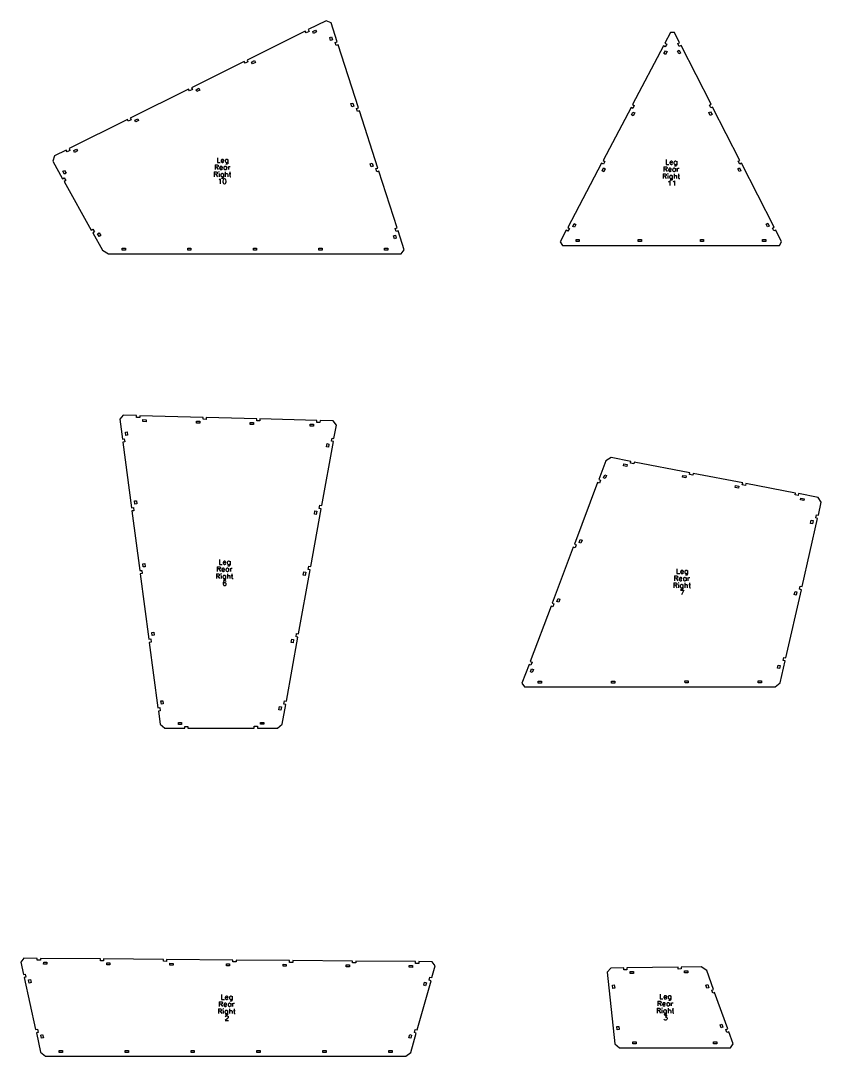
# Model space of a CAD drawing. Header units: metres. Extents: x 97 to 11124, y 152 to 1930.
# Drawn here: x 7248 to 8494, y 263 to 1874 of the extents above; entities that cross this region are included whole.
import ezdxf

# ---------------------------------------------------------------- set-up
doc = ezdxf.new("R2010")
doc.units = ezdxf.units.M
doc.layers.add('leg_rear_right_cuts', color=1, linetype='Continuous')
doc.layers.add('leg_rear_right_marks', color=2, linetype='Continuous')

msp = doc.modelspace()

# ---------------------------------------------------------------- linework, layer by layer
at = {"layer": 'leg_rear_right_cuts'}
for points in [[(7384.9, 1510.9), (7840.5, 1510.9), (7844.9, 1517), (7835.4, 1546.6), (7832.5, 1545.7), (7831, 1550.4), (7833.8, 1551.4), (7805.4, 1639.7), (7802.5, 1638.8), (7801, 1643.6), (7803.8, 1644.5), (7775.3, 1733.3), (7772.4, 1732.3), (7770.9, 1737.1), (7773.7, 1738), (7742.1, 1836.1), (7739.3, 1835.2), (7737.8, 1839.9), (7740.6, 1840.9), (7731.1, 1870.5), (7723.4, 1873.7), (7695.5, 1859.9), (7696.9, 1857.2), (7692.4, 1854.9), (7691.1, 1857.6), (7600.4, 1812.5), (7601.8, 1809.8), (7597.3, 1807.6), (7596, 1810.3), (7514, 1769.5), (7515.3, 1766.8), (7510.8, 1764.6), (7509.5, 1767.3), (7418.7, 1722.1), (7420.1, 1719.4), (7415.6, 1717.2), (7414.2, 1719.9), (7323.5, 1674.7), (7324.8, 1672), (7320.3, 1669.8), (7319, 1672.5), (7300.7, 1663.4), (7298.1, 1655), (7313.3, 1627.8), (7315.9, 1629.2), (7318.3, 1624.9), (7315.7, 1623.4), (7357.8, 1548), (7360.4, 1549.5), (7362.9, 1545.1), (7360.2, 1543.6), (7375.4, 1516.5)], [(7707.2, 1858.9), (7708.5, 1856.3), (7704, 1854), (7702.7, 1856.7)], [(8091.2, 1524.1), (8429, 1524.1), (8432.4, 1529.8), (8423.1, 1548), (8420.4, 1546.7), (8418.1, 1551.1), (8420.8, 1552.5), (8369.7, 1652), (8367.1, 1650.6), (8364.8, 1655.1), (8367.5, 1656.4), (8324.9, 1739.4), (8322.2, 1738), (8319.9, 1742.5), (8322.6, 1743.9), (8275.8, 1835.1), (8273.1, 1833.7), (8270.8, 1838.2), (8273.5, 1839.5), (8265.4, 1855.3), (8259.5, 1855.4), (8250.8, 1838.8), (8253.5, 1837.4), (8251.1, 1833), (8248.5, 1834.4), (8200.4, 1743.2), (8203.1, 1741.8), (8200.7, 1737.4), (8198.1, 1738.8), (8154.6, 1656.3), (8157.2, 1654.9), (8154.9, 1650.5), (8152.2, 1651.9), (8099.6, 1552.1), (8102.3, 1550.7), (8099.9, 1546.2), (8097.3, 1547.6), (8087.8, 1529.7)], [(7733.4, 1843.8), (7730.5, 1842.9), (7729, 1847.6), (7731.8, 1848.5)], [(8251.4, 1827.1), (8254.1, 1825.7), (8251.8, 1821.3), (8249.1, 1822.7)], [(8275, 1823.4), (8272.4, 1822.1), (8270.1, 1826.5), (8272.7, 1827.9)], [(7612.1, 1811.6), (7613.4, 1808.9), (7608.9, 1806.7), (7607.6, 1809.4)], [(7525.6, 1768.6), (7526.9, 1765.9), (7522.5, 1763.7), (7521.1, 1766.4)], [(7766.5, 1740.9), (7763.6, 1740), (7762.1, 1744.8), (7765, 1745.7)], [(8201, 1731.6), (8203.7, 1730.2), (8201.4, 1725.7), (8198.7, 1727.1)], [(8324.1, 1727.8), (8321.4, 1726.4), (8319.2, 1730.8), (8321.8, 1732.2)], [(7430.4, 1721.2), (7431.7, 1718.5), (7427.2, 1716.3), (7425.9, 1719)], [(7335.1, 1673.8), (7336.4, 1671.1), (7332, 1668.9), (7330.6, 1671.6)], [(7796.6, 1647.4), (7793.7, 1646.5), (7792.2, 1651.3), (7795.1, 1652.2)], [(8155.2, 1644.7), (8157.9, 1643.3), (8155.5, 1638.8), (8152.9, 1640.2)], [(8369, 1640.3), (8366.3, 1639), (8364, 1643.4), (8366.7, 1644.8)], [(7313.6, 1639.4), (7316.2, 1640.9), (7318.7, 1636.5), (7316.1, 1635.1)], [(8109.6, 1558.1), (8112.2, 1556.7), (8109.9, 1552.3), (8107.2, 1553.7)], [(8413.1, 1554.2), (8410.5, 1552.8), (8408.2, 1557.3), (8410.9, 1558.7)], [(7367.9, 1542.2), (7370.5, 1543.7), (7373, 1539.3), (7370.4, 1537.8)], [(7832.7, 1535.2), (7829.9, 1534.3), (7828.3, 1539.1), (7831.2, 1540)], [(8112.4, 1530.1), (8112.4, 1533.1), (8117.4, 1533.1), (8117.4, 1530.1)], [(8209.2, 1530.1), (8209.2, 1533.1), (8214.2, 1533.1), (8214.2, 1530.1)], [(8306, 1530.1), (8306, 1533.1), (8311, 1533.1), (8311, 1530.1)], [(8402.8, 1530.1), (8402.8, 1533.1), (8407.8, 1533.1), (8407.8, 1530.1)], [(7406, 1516.9), (7406, 1519.9), (7411, 1519.9), (7411, 1516.9)], [(7508.1, 1516.9), (7508.1, 1519.9), (7513.1, 1519.9), (7513.1, 1516.9)], [(7610.2, 1516.9), (7610.2, 1519.9), (7615.2, 1519.9), (7615.2, 1516.9)], [(7712.3, 1516.9), (7712.3, 1519.9), (7717.3, 1519.9), (7717.3, 1516.9)], [(7814.4, 1516.9), (7814.4, 1519.9), (7819.4, 1519.9), (7819.4, 1516.9)], [(7472.3, 772.8), (7503.5, 772.9), (7503.5, 775.9), (7508.5, 775.9), (7508.5, 772.9), (7611.6, 773.1), (7611.6, 776.1), (7616.6, 776.1), (7616.6, 773.1), (7647.7, 773.1), (7655.2, 779.4), (7660.8, 810), (7657.8, 810.6), (7658.7, 815.5), (7661.7, 815), (7679.7, 914.7), (7676.8, 915.3), (7677.6, 920.2), (7680.6, 919.7), (7698.6, 1019.4), (7695.7, 1020), (7696.6, 1024.9), (7699.5, 1024.4), (7715.8, 1114.5), (7712.9, 1115), (7713.8, 1119.9), (7716.7, 1119.4), (7734.7, 1219), (7731.8, 1219.5), (7732.7, 1224.4), (7735.6, 1223.9), (7739.4, 1244.7), (7734.2, 1251.1), (7714, 1251.7), (7713.9, 1248.7), (7708.9, 1248.8), (7709, 1251.8), (7620.5, 1254.2), (7620.4, 1251.2), (7615.4, 1251.3), (7615.5, 1254.3), (7537, 1256.4), (7536.9, 1253.4), (7531.9, 1253.6), (7532, 1256.6), (7433.5, 1259.2), (7433.4, 1256.2), (7428.4, 1256.3), (7428.5, 1259.3), (7407.8, 1259.9), (7402.3, 1253.7), (7406.4, 1222.9), (7409.4, 1223.3), (7410, 1218.3), (7407, 1217.9), (7420.5, 1115.9), (7423.5, 1116.3), (7424.2, 1111.4), (7421.2, 1111), (7433.5, 1018.1), (7436.5, 1018.5), (7437.1, 1013.6), (7434.2, 1013.2), (7447.6, 911.4), (7450.6, 911.8), (7451.3, 906.8), (7448.3, 906.4), (7461.8, 804.7), (7464.7, 805.1), (7465.4, 800.1), (7462.4, 799.7), (7465.2, 779.1)], [(7443.3, 1252.9), (7443.3, 1249.9), (7438.3, 1250.1), (7438.3, 1253.1)], [(7526.8, 1250.7), (7526.7, 1247.7), (7521.7, 1247.8), (7521.8, 1250.8)], [(7610.3, 1248.5), (7610.3, 1245.5), (7605.3, 1245.6), (7605.3, 1248.6)], [(7703.8, 1246), (7703.8, 1243), (7698.8, 1243.1), (7698.9, 1246.1)], [(7411, 1233.6), (7414, 1234), (7414.6, 1229), (7411.7, 1228.6)], [(7727, 1210.2), (7724.1, 1210.8), (7725, 1215.7), (7727.9, 1215.1)], [(8032.4, 837.2), (8422.3, 837.6), (8430.1, 843.8), (8437.8, 877.6), (8434.8, 878.3), (8435.9, 883.1), (8438.9, 882.5), (8463.1, 988.5), (8460.1, 989.2), (8461.2, 994.1), (8464.2, 993.4), (8488.4, 1099.5), (8485.4, 1100.1), (8486.6, 1105), (8489.5, 1104.3), (8494.1, 1124.6), (8489.3, 1132), (8458.7, 1137.9), (8458.1, 1134.9), (8453.2, 1135.9), (8453.8, 1138.8), (8376.7, 1153.7), (8376.1, 1150.7), (8371.2, 1151.7), (8371.8, 1154.6), (8294.6, 1169.5), (8294.1, 1166.5), (8289.1, 1167.5), (8289.7, 1170.4), (8202.8, 1187.1), (8202.2, 1184.2), (8197.3, 1185.1), (8197.9, 1188.1), (8167.3, 1194), (8158.8, 1189.2), (8147.8, 1160.1), (8150.6, 1159), (8148.9, 1154.3), (8146, 1155.4), (8109.9, 1059.4), (8112.7, 1058.4), (8110.9, 1053.7), (8108.1, 1054.8), (8075.2, 967.5), (8078, 966.4), (8076.3, 961.8), (8073.5, 962.8), (8041.1, 876.9), (8043.9, 875.9), (8042.1, 871.2), (8039.3, 872.2), (8028.3, 843.1)], [(8191.8, 1183.1), (8191.3, 1180.2), (8186.3, 1181.1), (8186.9, 1184.1)], [(8157, 1167.3), (8159.8, 1166.3), (8158, 1161.6), (8155.2, 1162.6)], [(8283.7, 1165.5), (8283.1, 1162.5), (8278.2, 1163.5), (8278.8, 1166.4)], [(8365.7, 1149.7), (8365.2, 1146.7), (8360.3, 1147.7), (8360.8, 1150.6)], [(8467.4, 1130.1), (8466.8, 1127.2), (8461.9, 1128.1), (8462.5, 1131.1)], [(7425.2, 1126.6), (7428.2, 1127), (7428.8, 1122.1), (7425.8, 1121.7)], [(7708.1, 1105.7), (7705.2, 1106.2), (7706.1, 1111.1), (7709, 1110.6)], [(8480.3, 1091.1), (8477.4, 1091.7), (8478.5, 1096.6), (8481.4, 1095.9)], [(8119, 1066.7), (8121.8, 1065.6), (8120.1, 1061), (8117.3, 1062)], [(7438.1, 1028.8), (7441.1, 1029.2), (7441.8, 1024.3), (7438.8, 1023.9)], [(7691, 1010.7), (7688, 1011.2), (7688.9, 1016.1), (7691.8, 1015.6)], [(8455, 980.1), (8452.1, 980.8), (8453.2, 985.7), (8456.1, 985)], [(8084.4, 974.7), (8087.2, 973.7), (8085.4, 969), (8082.6, 970.1)], [(7452.3, 922.1), (7455.2, 922.5), (7455.9, 917.5), (7452.9, 917.1)], [(7672, 906), (7669.1, 906.5), (7670, 911.4), (7672.9, 910.9)], [(8428.9, 865.8), (8426, 866.5), (8427.1, 871.3), (8430, 870.7)], [(8043.2, 865.4), (8046, 864.4), (8044.2, 859.7), (8041.4, 860.8)], [(8053.6, 843.2), (8053.6, 846.2), (8058.6, 846.2), (8058.6, 843.2)], [(8167.8, 843.3), (8167.8, 846.3), (8172.8, 846.3), (8172.8, 843.3)], [(8282, 843.5), (8281.9, 846.5), (8286.9, 846.5), (8287, 843.5)], [(8396.1, 843.6), (8396.1, 846.6), (8401.1, 846.6), (8401.1, 843.6)], [(7466.4, 815.4), (7469.4, 815.8), (7470, 810.8), (7467.1, 810.4)], [(7653.1, 801.3), (7650.1, 801.8), (7651, 806.7), (7654, 806.2)], [(7493.5, 778.9), (7493.5, 781.9), (7498.5, 781.9), (7498.5, 778.9)], [(7621.6, 779.1), (7621.6, 782.1), (7626.6, 782.1), (7626.6, 779.1)], [(7286.9, 262.6), (7847.3, 262.6), (7855.3, 268.7), (7863.8, 298.7), (7860.9, 299.5), (7862.2, 304.3), (7865.1, 303.5), (7886.7, 380.2), (7883.8, 381), (7885.1, 385.8), (7888, 385), (7893.2, 403.5), (7888.6, 409.7), (7867.8, 409.9), (7867.7, 406.9), (7862.7, 406.9), (7862.8, 409.9), (7769.6, 410.7), (7769.6, 407.7), (7764.6, 407.7), (7764.6, 410.7), (7671.5, 411.5), (7671.5, 408.5), (7666.5, 408.6), (7666.5, 411.6), (7583.4, 412.3), (7583.3, 409.3), (7578.3, 409.3), (7578.4, 412.3), (7475.3, 413.2), (7475.2, 410.2), (7470.2, 410.3), (7470.3, 413.3), (7377.1, 414.1), (7377.1, 411.1), (7372.1, 411.1), (7372.1, 414.1), (7279, 414.9), (7279, 411.9), (7274, 411.9), (7274, 414.9), (7253.1, 415.1), (7248.2, 409), (7252.4, 389.9), (7255.3, 390.5), (7256.4, 385.6), (7253.5, 385), (7271.4, 304.1), (7274.3, 304.7), (7275.4, 299.8), (7272.5, 299.2), (7279.2, 268.8)], [(7289, 408.8), (7288.9, 405.8), (7283.9, 405.9), (7284, 408.9)], [(7387.1, 408), (7387.1, 405), (7382.1, 405), (7382.1, 408)], [(7485.2, 407.1), (7485.2, 404.1), (7480.2, 404.2), (7480.2, 407.2)], [(7573.3, 406.4), (7573.3, 403.4), (7568.3, 403.4), (7568.3, 406.4)], [(7661.5, 405.6), (7661.4, 402.6), (7656.4, 402.7), (7656.5, 405.7)], [(7759.6, 404.8), (7759.6, 401.8), (7754.6, 401.8), (7754.6, 404.8)], [(7857.7, 403.9), (7857.7, 400.9), (7852.7, 401), (7852.7, 404)], [(8179.8, 275.8), (8352.6, 275.8), (8356.9, 281.8), (8350.1, 300.7), (8347.3, 299.6), (8345.6, 304.3), (8348.4, 305.4), (8328.1, 361.9), (8325.2, 360.9), (8323.6, 365.6), (8326.4, 366.6), (8315.8, 395.9), (8307.4, 401.8), (8276.2, 401.4), (8276.2, 398.4), (8271.2, 398.3), (8271.2, 401.3), (8191.6, 400.3), (8191.6, 397.3), (8186.6, 397.2), (8186.6, 400.2), (8166.5, 399.9), (8160.8, 393.5), (8172.8, 282.1)], [(8201.6, 394.4), (8201.7, 391.4), (8196.7, 391.3), (8196.6, 394.3)], [(8286.3, 395.5), (8286.3, 392.5), (8281.3, 392.5), (8281.3, 395.5)], [(7260.4, 381.4), (7263.3, 382), (7264.4, 377.2), (7261.5, 376.5)], [(7878.2, 372.1), (7875.3, 373), (7876.6, 377.8), (7879.5, 377)], [(8169.1, 373.1), (8172, 373.5), (8172.6, 368.5), (8169.6, 368.2)], [(8319, 369.3), (8316.2, 368.3), (8314.5, 373), (8317.4, 374)], [(8176, 308.8), (8179, 309.1), (8179.5, 304.1), (8176.5, 303.8)], [(8341, 308), (8338.2, 307), (8336.5, 311.7), (8339.4, 312.7)], [(7279.4, 295.6), (7282.3, 296.2), (7283.4, 291.3), (7280.5, 290.7)], [(7855.3, 290.7), (7852.4, 291.5), (7853.7, 296.3), (7856.6, 295.5)], [(8201, 281.8), (8201, 284.8), (8206, 284.8), (8206, 281.8)], [(8326.5, 281.8), (8326.5, 284.8), (8331.5, 284.8), (8331.5, 281.8)], [(7308.1, 268.6), (7308.1, 271.6), (7313.1, 271.6), (7313.1, 268.6)], [(7410.7, 268.6), (7410.7, 271.6), (7415.7, 271.6), (7415.7, 268.6)], [(7513.3, 268.6), (7513.3, 271.6), (7518.3, 271.6), (7518.3, 268.6)], [(7615.9, 268.6), (7615.9, 271.6), (7620.9, 271.6), (7620.9, 268.6)], [(7718.5, 268.6), (7718.5, 271.6), (7723.5, 271.6), (7723.5, 268.6)], [(7821.1, 268.6), (7821.1, 271.6), (7826.1, 271.6), (7826.1, 268.6)]]:
    msp.add_lwpolyline(points, close=True, dxfattribs=at)
at = {"layer": 'leg_rear_right_marks'}
for p, q in [((7554.2, 1660.5), (7554.2, 1653)), ((7550.6, 1649.5), (7550.6, 1642)), ((7550.6, 1649.5), (7553.8, 1649.5)), ((7553.8, 1646), (7550.6, 1646)), ((7553.1, 1646), (7555.6, 1642)), ((7553.8, 1649.5), (7554.9, 1649.2)), ((7554.9, 1646.3), (7553.8, 1646)), ((7554.2, 1653), (7558.5, 1653)), ((7554.9, 1649.2), (7555.3, 1648.8)), ((7555.3, 1646.7), (7554.9, 1646.3)), ((7555.3, 1648.8), (7555.6, 1648.1)), ((7555.6, 1647.4), (7555.3, 1646.7)), ((7555.6, 1648.1), (7555.6, 1647.4)), ((7558.1, 1646), (7557.8, 1644.9)), ((7557.8, 1644.9), (7562, 1644.9)), ((7557.8, 1644.9), (7557.8, 1644.2)), ((7557.8, 1644.2), (7558.1, 1643.1)), ((7558.8, 1646.7), (7558.1, 1646)), ((7559.5, 1647), (7558.8, 1646.7)), ((7560.6, 1647), (7559.5, 1647)), ((7560.3, 1657), (7559.9, 1655.9)), ((7559.9, 1655.9), (7564.2, 1655.9)), ((7559.9, 1655.9), (7559.9, 1655.2)), ((7559.9, 1655.2), (7560.3, 1654.1)), ((7561, 1657.7), (7560.3, 1657)), ((7560.3, 1654.1), (7561, 1653.4)), ((7561.3, 1646.7), (7560.6, 1647)), ((7561.7, 1658), (7561, 1657.7)), ((7561, 1653.4), (7561.7, 1653)), ((7561.7, 1646.3), (7561.3, 1646.7)), ((7562.8, 1658), (7561.7, 1658)), ((7561.7, 1653), (7562.8, 1653)), ((7562, 1645.6), (7561.7, 1646.3)), ((7562, 1644.9), (7562, 1645.6)), ((7563.5, 1657.7), (7562.8, 1658)), ((7562.8, 1653), (7563.5, 1653.4)), ((7563.8, 1657.3), (7563.5, 1657.7)), ((7563.5, 1653.4), (7564.2, 1654.1)), ((7564.2, 1656.6), (7563.8, 1657.3)), ((7564.2, 1655.9), (7564.2, 1656.6)), ((7564.5, 1646), (7564.2, 1644.9)), ((7564.2, 1644.9), (7564.2, 1644.2)), ((7564.2, 1644.2), (7564.5, 1643.1)), ((7565.3, 1646.7), (7564.5, 1646)), ((7566, 1647), (7565.3, 1646.7)), ((7567, 1647), (7566, 1647)), ((7566.7, 1657), (7566.3, 1655.9)), ((7566.3, 1655.9), (7566.3, 1655.2)), ((7566.3, 1655.2), (7566.7, 1654.1)), ((7567.4, 1657.7), (7566.7, 1657)), ((7566.7, 1654.1), (7567.4, 1653.4)), ((7567.8, 1646.7), (7567, 1647)), ((7568.1, 1658), (7567.4, 1657.7)), ((7567.4, 1653.4), (7568.1, 1653)), ((7568.1, 1650.5), (7567.4, 1650.9)), ((7568.5, 1646), (7567.8, 1646.7)), ((7569.2, 1658), (7568.1, 1658)), ((7568.1, 1653), (7569.2, 1653)), ((7569.2, 1650.5), (7568.1, 1650.5)), ((7568.5, 1647), (7568.5, 1642)), ((7569.9, 1657.7), (7569.2, 1658)), ((7569.2, 1653), (7569.9, 1653.4)), ((7569.9, 1650.9), (7569.2, 1650.5)), ((7570.6, 1657), (7569.9, 1657.7)), ((7569.9, 1653.4), (7570.6, 1654.1)), ((7570.3, 1651.2), (7569.9, 1650.9)), ((7570.6, 1652.3), (7570.3, 1651.2)), ((7570.6, 1658), (7570.6, 1652.3)), ((7571.3, 1647), (7571.3, 1642)), ((7571.3, 1644.9), (7571.7, 1646)), ((7571.7, 1646), (7572.4, 1646.7)), ((7572.4, 1646.7), (7573.1, 1647)), ((7573.1, 1647), (7574.2, 1647)), ((8249.1, 1646.6), (8249.1, 1639.1)), ((8249.1, 1646.6), (8252.3, 1646.6)), ((8252.3, 1646.6), (8253.4, 1646.2)), ((8252.7, 1657.6), (8252.7, 1650.1)), ((8252.7, 1650.1), (8257, 1650.1)), ((8253.4, 1646.2), (8253.8, 1645.9)), ((8253.8, 1643.7), (8253.4, 1643.4)), ((8253.8, 1645.9), (8254.1, 1645.2)), ((8254.1, 1644.4), (8253.8, 1643.7)), ((8254.1, 1645.2), (8254.1, 1644.4)), ((8257.3, 1643.7), (8256.6, 1643)), ((8258, 1644.1), (8257.3, 1643.7)), ((8259.1, 1644.1), (8258, 1644.1)), ((8258.8, 1654), (8258.4, 1652.9)), ((8258.4, 1652.9), (8262.7, 1652.9)), ((8258.4, 1652.9), (8258.4, 1652.2)), ((8258.4, 1652.2), (8258.8, 1651.2)), ((8259.5, 1654.7), (8258.8, 1654)), ((8258.8, 1651.2), (8259.5, 1650.4)), ((8259.8, 1643.7), (8259.1, 1644.1)), ((8260.2, 1655.1), (8259.5, 1654.7)), ((8259.5, 1650.4), (8260.2, 1650.1)), ((8260.2, 1643.4), (8259.8, 1643.7)), ((8261.3, 1655.1), (8260.2, 1655.1)), ((8260.2, 1650.1), (8261.3, 1650.1)), ((8262, 1654.7), (8261.3, 1655.1)), ((8261.3, 1650.1), (8262, 1650.4)), ((8262.3, 1654.4), (8262, 1654.7)), ((8262, 1650.4), (8262.7, 1651.2)), ((8262.7, 1653.7), (8262.3, 1654.4)), ((8262.7, 1652.9), (8262.7, 1653.7)), ((8263.8, 1643.7), (8263, 1643)), ((8264.5, 1644.1), (8263.8, 1643.7)), ((8265.5, 1644.1), (8264.5, 1644.1)), ((8265.2, 1654), (8264.8, 1652.9)), ((8264.8, 1652.9), (8264.8, 1652.2)), ((8264.8, 1652.2), (8265.2, 1651.2)), ((8265.9, 1654.7), (8265.2, 1654)), ((8265.2, 1651.2), (8265.9, 1650.4)), ((8266.3, 1643.7), (8265.5, 1644.1)), ((8266.6, 1655.1), (8265.9, 1654.7)), ((8265.9, 1650.4), (8266.6, 1650.1)), ((8266.6, 1647.6), (8265.9, 1647.9)), ((8267, 1643), (8266.3, 1643.7)), ((8267.7, 1655.1), (8266.6, 1655.1)), ((8266.6, 1650.1), (8267.7, 1650.1)), ((8267.7, 1647.6), (8266.6, 1647.6)), ((8267, 1644.1), (8267, 1639.1)), ((8268.4, 1654.7), (8267.7, 1655.1)), ((8267.7, 1650.1), (8268.4, 1650.4)), ((8268.4, 1647.9), (8267.7, 1647.6)), ((8269.1, 1654), (8268.4, 1654.7)), ((8268.4, 1650.4), (8269.1, 1651.2)), ((8268.8, 1648.3), (8268.4, 1647.9)), ((8269.1, 1649.4), (8268.8, 1648.3)), ((8269.1, 1655.1), (8269.1, 1649.4)), ((8269.8, 1644.1), (8269.8, 1639.1)), ((8270.2, 1643), (8270.9, 1643.7)), ((8270.9, 1643.7), (8271.6, 1644.1)), ((8271.6, 1644.1), (8272.7, 1644.1)), ((7549.4, 1638.5), (7549.4, 1631)), ((7549.4, 1638.5), (7552.6, 1638.5)), ((7552.6, 1635), (7549.4, 1635)), ((7551.9, 1635), (7554.4, 1631)), ((7552.6, 1638.5), (7553.7, 1638.2)), ((7553.7, 1635.3), (7552.6, 1635)), ((7553.7, 1638.2), (7554, 1637.8)), ((7554, 1635.7), (7553.7, 1635.3)), ((7554, 1637.8), (7554.4, 1637.1)), ((7554.4, 1636.4), (7554, 1635.7)), ((7554.4, 1637.1), (7554.4, 1636.4)), ((7556.9, 1638.9), (7556.5, 1638.5)), ((7556.5, 1638.5), (7556.9, 1638.2)), ((7557.2, 1638.5), (7556.9, 1638.9)), ((7556.9, 1638.2), (7557.2, 1638.5)), ((7556.9, 1636), (7556.9, 1631)), ((7557.6, 1626.5), (7558.7, 1627.5)), ((7558.1, 1643.1), (7558.8, 1642.4)), ((7558.7, 1627.5), (7558.7, 1620)), ((7558.8, 1642.4), (7559.5, 1642)), ((7559.7, 1635), (7559.4, 1633.9)), ((7559.4, 1633.9), (7559.4, 1633.2)), ((7559.4, 1633.2), (7559.7, 1632.1)), ((7559.5, 1642), (7560.6, 1642)), ((7560.4, 1635.7), (7559.7, 1635)), ((7559.7, 1632.1), (7560.4, 1631.4)), ((7561.2, 1636), (7560.4, 1635.7)), ((7560.4, 1631.4), (7561.2, 1631)), ((7561.2, 1628.5), (7560.4, 1628.9)), ((7560.6, 1642), (7561.3, 1642.4)), ((7562.2, 1636), (7561.2, 1636)), ((7561.2, 1631), (7562.2, 1631)), ((7562.2, 1628.5), (7561.2, 1628.5)), ((7561.3, 1642.4), (7562, 1643.1)), ((7562.9, 1635.7), (7562.2, 1636)), ((7562.2, 1631), (7562.9, 1631.4)), ((7562.9, 1628.9), (7562.2, 1628.5)), ((7563.7, 1635), (7562.9, 1635.7)), ((7562.9, 1631.4), (7563.7, 1632.1)), ((7563.3, 1629.2), (7562.9, 1628.9)), ((7563.7, 1630.3), (7563.3, 1629.2)), ((7563.7, 1636), (7563.7, 1630.3)), ((7565.1, 1627.5), (7564, 1627.2)), ((7564.5, 1643.1), (7565.3, 1642.4)), ((7565.8, 1627.5), (7565.1, 1627.5)), ((7565.3, 1642.4), (7566, 1642)), ((7566.9, 1627.2), (7565.8, 1627.5)), ((7566, 1642), (7567, 1642)), ((7566.5, 1638.5), (7566.5, 1631)), ((7566.5, 1634.6), (7567.6, 1635.7)), ((7567, 1642), (7567.8, 1642.4)), ((7567.6, 1635.7), (7568.3, 1636)), ((7567.8, 1642.4), (7568.5, 1643.1)), ((7568.3, 1636), (7569.4, 1636)), ((7569.4, 1636), (7570.1, 1635.7)), ((7570.1, 1635.7), (7570.4, 1634.6)), ((7570.4, 1634.6), (7570.4, 1631)), ((7572.6, 1636), (7575.1, 1636)), ((7573.7, 1638.5), (7573.7, 1632.5)), ((7573.7, 1632.5), (7574, 1631.4)), ((7574, 1631.4), (7574.7, 1631)), ((7574.7, 1631), (7575.4, 1631)), ((8247.9, 1635.6), (8247.9, 1628.1)), ((8247.9, 1635.6), (8251.1, 1635.6)), ((8251.1, 1632), (8247.9, 1632)), ((8252.3, 1643), (8249.1, 1643)), ((8250.4, 1632), (8252.9, 1628.1)), ((8251.1, 1635.6), (8252.1, 1635.2)), ((8252.1, 1632.4), (8251.1, 1632)), ((8251.6, 1643), (8254.1, 1639.1)), ((8252.1, 1635.2), (8252.5, 1634.9)), ((8252.5, 1632.7), (8252.1, 1632.4)), ((8253.4, 1643.4), (8252.3, 1643)), ((8252.5, 1634.9), (8252.9, 1634.2)), ((8252.9, 1633.4), (8252.5, 1632.7)), ((8252.9, 1634.2), (8252.9, 1633.4)), ((8255.4, 1635.9), (8255, 1635.6)), ((8255, 1635.6), (8255.4, 1635.2)), ((8255.7, 1635.6), (8255.4, 1635.9)), ((8255.4, 1635.2), (8255.7, 1635.6)), ((8255.4, 1633.1), (8255.4, 1628.1)), ((8256.6, 1643), (8256.3, 1641.9)), ((8256.3, 1641.9), (8260.5, 1641.9)), ((8256.3, 1641.9), (8256.3, 1641.2)), ((8256.3, 1641.2), (8256.6, 1640.2)), ((8256.6, 1640.2), (8257.3, 1639.4)), ((8257.3, 1639.4), (8258, 1639.1)), ((8258.2, 1632), (8257.9, 1630.9)), ((8257.9, 1630.9), (8257.9, 1630.2)), ((8257.9, 1630.2), (8258.2, 1629.2)), ((8258, 1639.1), (8259.1, 1639.1)), ((8258.9, 1632.7), (8258.2, 1632)), ((8258.2, 1629.2), (8258.9, 1628.4)), ((8259.6, 1633.1), (8258.9, 1632.7)), ((8258.9, 1628.4), (8259.6, 1628.1)), ((8259.1, 1639.1), (8259.8, 1639.4)), ((8260.7, 1633.1), (8259.6, 1633.1)), ((8259.6, 1628.1), (8260.7, 1628.1)), ((8259.8, 1639.4), (8260.5, 1640.2)), ((8260.5, 1642.7), (8260.2, 1643.4)), ((8260.5, 1641.9), (8260.5, 1642.7)), ((8261.4, 1632.7), (8260.7, 1633.1)), ((8260.7, 1628.1), (8261.4, 1628.4)), ((8262.1, 1632), (8261.4, 1632.7)), ((8261.4, 1628.4), (8262.1, 1629.2)), ((8262.1, 1627.4), (8261.8, 1626.3)), ((8262.1, 1633.1), (8262.1, 1627.4)), ((8263, 1643), (8262.7, 1641.9)), ((8262.7, 1641.9), (8262.7, 1641.2)), ((8262.7, 1641.2), (8263, 1640.2)), ((8263, 1640.2), (8263.8, 1639.4)), ((8263.8, 1639.4), (8264.5, 1639.1)), ((8264.5, 1639.1), (8265.5, 1639.1)), ((8265, 1635.6), (8265, 1628.1)), ((8265, 1631.7), (8266.1, 1632.7)), ((8265.5, 1639.1), (8266.3, 1639.4)), ((8266.1, 1632.7), (8266.8, 1633.1)), ((8266.3, 1639.4), (8267, 1640.2)), ((8266.8, 1633.1), (8267.9, 1633.1)), ((8267.9, 1633.1), (8268.6, 1632.7)), ((8268.6, 1632.7), (8268.9, 1631.7)), ((8268.9, 1631.7), (8268.9, 1628.1)), ((8269.8, 1641.9), (8270.2, 1643)), ((8271.1, 1633.1), (8273.6, 1633.1)), ((8272.1, 1635.6), (8272.1, 1629.5)), ((8272.1, 1629.5), (8272.5, 1628.4)), ((8272.5, 1628.4), (8273.2, 1628.1)), ((8273.2, 1628.1), (8273.9, 1628.1)), ((7556.9, 1626.1), (7557.6, 1626.5)), ((7563.3, 1626.1), (7562.9, 1624.3)), ((7562.9, 1624.3), (7562.9, 1623.2)), ((7562.9, 1623.2), (7563.3, 1621.5)), ((7564, 1627.2), (7563.3, 1626.1)), ((7563.3, 1621.5), (7564, 1620.4)), ((7564, 1620.4), (7565.1, 1620)), ((7565.1, 1620), (7565.8, 1620)), ((7565.8, 1620), (7566.9, 1620.4)), ((7567.6, 1626.1), (7566.9, 1627.2)), ((7566.9, 1620.4), (7567.6, 1621.5)), ((7567.9, 1624.3), (7567.6, 1626.1)), ((7567.6, 1621.5), (7567.9, 1623.2)), ((7567.9, 1623.2), (7567.9, 1624.3)), ((8256.4, 1623.2), (8257.1, 1623.5)), ((8257.1, 1623.5), (8258.2, 1624.6)), ((8258.2, 1624.6), (8258.2, 1617.1)), ((8259.6, 1625.6), (8258.9, 1625.9)), ((8260.7, 1625.6), (8259.6, 1625.6)), ((8261.4, 1625.9), (8260.7, 1625.6)), ((8261.8, 1626.3), (8261.4, 1625.9)), ((8263.6, 1623.2), (8264.3, 1623.5)), ((8264.3, 1623.5), (8265.4, 1624.6)), ((8265.4, 1624.6), (8265.4, 1617.1)), ((7557.5, 1035.3), (7557.5, 1027.8)), ((7563.6, 1031.7), (7563.2, 1030.6)), ((7564.3, 1032.4), (7563.6, 1031.7)), ((7565, 1032.8), (7564.3, 1032.4)), ((7566.1, 1032.8), (7565, 1032.8)), ((7566.8, 1032.4), (7566.1, 1032.8)), ((7567.1, 1032.1), (7566.8, 1032.4)), ((7567.5, 1031.3), (7567.1, 1032.1)), ((7567.5, 1030.6), (7567.5, 1031.3)), ((7570, 1031.7), (7569.6, 1030.6)), ((7570.7, 1032.4), (7570, 1031.7)), ((7571.4, 1032.8), (7570.7, 1032.4)), ((7572.5, 1032.8), (7571.4, 1032.8)), ((7573.2, 1032.4), (7572.5, 1032.8)), ((7573.9, 1031.7), (7573.2, 1032.4)), ((7573.9, 1032.8), (7573.9, 1027.1)), ((7553.9, 1024.3), (7553.9, 1016.8)), ((7553.9, 1024.3), (7557.1, 1024.3)), ((7557.1, 1020.7), (7553.9, 1020.7)), ((7556.4, 1020.7), (7558.9, 1016.8)), ((7557.1, 1024.3), (7558.2, 1023.9)), ((7558.2, 1021.1), (7557.1, 1020.7)), ((7557.5, 1027.8), (7561.8, 1027.8)), ((7558.2, 1023.9), (7558.6, 1023.6)), ((7558.6, 1021.4), (7558.2, 1021.1)), ((7558.6, 1023.6), (7558.9, 1022.8)), ((7558.9, 1022.1), (7558.6, 1021.4)), ((7558.9, 1022.8), (7558.9, 1022.1)), ((7561.4, 1020.7), (7561.1, 1019.6)), ((7561.1, 1019.6), (7565.3, 1019.6)), ((7561.1, 1019.6), (7561.1, 1018.9)), ((7561.1, 1018.9), (7561.4, 1017.8)), ((7562.1, 1021.4), (7561.4, 1020.7)), ((7561.4, 1017.8), (7562.1, 1017.1)), ((7562.8, 1021.8), (7562.1, 1021.4)), ((7562.1, 1017.1), (7562.8, 1016.8)), ((7563.9, 1021.8), (7562.8, 1021.8)), ((7562.8, 1016.8), (7563.9, 1016.8)), ((7563.2, 1030.6), (7567.5, 1030.6)), ((7563.2, 1030.6), (7563.2, 1029.9)), ((7563.2, 1029.9), (7563.6, 1028.8)), ((7563.6, 1028.8), (7564.3, 1028.1)), ((7564.6, 1021.4), (7563.9, 1021.8)), ((7563.9, 1016.8), (7564.6, 1017.1)), ((7564.3, 1028.1), (7565, 1027.8)), ((7565, 1021.1), (7564.6, 1021.4)), ((7564.6, 1017.1), (7565.3, 1017.8)), ((7565, 1027.8), (7566.1, 1027.8)), ((7565.3, 1020.3), (7565, 1021.1)), ((7565.3, 1019.6), (7565.3, 1020.3)), ((7566.1, 1027.8), (7566.8, 1028.1)), ((7566.8, 1028.1), (7567.5, 1028.8)), ((7567.8, 1020.7), (7567.5, 1019.6)), ((7567.5, 1019.6), (7567.5, 1018.9)), ((7567.5, 1018.9), (7567.8, 1017.8)), ((7568.6, 1021.4), (7567.8, 1020.7)), ((7567.8, 1017.8), (7568.6, 1017.1)), ((7569.3, 1021.8), (7568.6, 1021.4)), ((7568.6, 1017.1), (7569.3, 1016.8)), ((7570.3, 1021.8), (7569.3, 1021.8)), ((7569.3, 1016.8), (7570.3, 1016.8)), ((7569.6, 1030.6), (7569.6, 1029.9)), ((7569.6, 1029.9), (7570, 1028.8)), ((7570, 1028.8), (7570.7, 1028.1)), ((7571.1, 1021.4), (7570.3, 1021.8)), ((7570.3, 1016.8), (7571.1, 1017.1)), ((7570.7, 1028.1), (7571.4, 1027.8)), ((7571.4, 1025.3), (7570.7, 1025.6)), ((7571.8, 1020.7), (7571.1, 1021.4)), ((7571.1, 1017.1), (7571.8, 1017.8)), ((7571.4, 1027.8), (7572.5, 1027.8)), ((7572.5, 1025.3), (7571.4, 1025.3)), ((7571.8, 1021.8), (7571.8, 1016.8)), ((7572.5, 1027.8), (7573.2, 1028.1)), ((7573.2, 1025.6), (7572.5, 1025.3)), ((7573.2, 1028.1), (7573.9, 1028.8)), ((7573.6, 1026), (7573.2, 1025.6)), ((7573.9, 1027.1), (7573.6, 1026)), ((7574.6, 1021.8), (7574.6, 1016.8)), ((7574.6, 1019.6), (7575, 1020.7)), ((7575, 1020.7), (7575.7, 1021.4)), ((7575.7, 1021.4), (7576.4, 1021.8)), ((7576.4, 1021.8), (7577.5, 1021.8)), ((8269.4, 1021), (8269.4, 1013.5)), ((8275.4, 1017.4), (8275.1, 1016.3)), ((8275.1, 1016.3), (8279.4, 1016.3)), ((8275.1, 1016.3), (8275.1, 1015.6)), ((8275.1, 1015.6), (8275.4, 1014.5)), ((8276.2, 1018.1), (8275.4, 1017.4)), ((8276.9, 1018.5), (8276.2, 1018.1)), ((8277.9, 1018.5), (8276.9, 1018.5)), ((8278.7, 1018.1), (8277.9, 1018.5)), ((8279, 1017.7), (8278.7, 1018.1)), ((8279.4, 1017), (8279, 1017.7)), ((8279.4, 1016.3), (8279.4, 1017)), ((8281.9, 1017.4), (8281.5, 1016.3)), ((8281.5, 1016.3), (8281.5, 1015.6)), ((8281.5, 1015.6), (8281.9, 1014.5)), ((8282.6, 1018.1), (8281.9, 1017.4)), ((8283.3, 1018.5), (8282.6, 1018.1)), ((8284.4, 1018.5), (8283.3, 1018.5)), ((8285.1, 1018.1), (8284.4, 1018.5)), ((8285.8, 1017.4), (8285.1, 1018.1)), ((8285.8, 1018.5), (8285.8, 1012.7)), ((7552.7, 1013.3), (7552.7, 1005.8)), ((7552.7, 1013.3), (7555.9, 1013.3)), ((7555.9, 1009.7), (7552.7, 1009.7)), ((7555.2, 1009.7), (7557.7, 1005.8)), ((7555.9, 1013.3), (7556.9, 1012.9)), ((7556.9, 1010.1), (7555.9, 1009.7)), ((7556.9, 1012.9), (7557.3, 1012.6)), ((7557.3, 1010.4), (7556.9, 1010.1)), ((7557.3, 1012.6), (7557.7, 1011.8)), ((7557.7, 1011.1), (7557.3, 1010.4)), ((7557.7, 1011.8), (7557.7, 1011.1)), ((7560.2, 1013.6), (7559.8, 1013.3)), ((7559.8, 1013.3), (7560.2, 1012.9)), ((7560.5, 1013.3), (7560.2, 1013.6)), ((7560.2, 1012.9), (7560.5, 1013.3)), ((7560.2, 1010.8), (7560.2, 1005.8)), ((7563, 1009.7), (7562.7, 1008.6)), ((7562.7, 1008.6), (7562.7, 1007.9)), ((7562.7, 1007.9), (7563, 1006.8)), ((7563.7, 1010.4), (7563, 1009.7)), ((7563, 1006.8), (7563.7, 1006.1)), ((7563.7, 1000.8), (7563.4, 999.1)), ((7563.4, 999.1), (7563.4, 997.3)), ((7564.4, 1010.8), (7563.7, 1010.4)), ((7563.7, 1006.1), (7564.4, 1005.8)), ((7564.4, 1003.3), (7563.7, 1003.6)), ((7564.4, 1001.9), (7563.7, 1000.8)), ((7564.4, 999.1), (7563.7, 998.3)), ((7565.5, 1010.8), (7564.4, 1010.8)), ((7564.4, 1005.8), (7565.5, 1005.8)), ((7565.5, 1003.3), (7564.4, 1003.3)), ((7565.5, 1002.3), (7564.4, 1001.9)), ((7565.5, 999.4), (7564.4, 999.1)), ((7566.2, 1010.4), (7565.5, 1010.8)), ((7565.5, 1005.8), (7566.2, 1006.1)), ((7566.2, 1003.6), (7565.5, 1003.3)), ((7566.2, 1002.3), (7565.5, 1002.3)), ((7565.9, 999.4), (7565.5, 999.4)), ((7566.9, 999.1), (7565.9, 999.4)), ((7566.9, 1009.7), (7566.2, 1010.4)), ((7566.2, 1006.1), (7566.9, 1006.8)), ((7566.6, 1004), (7566.2, 1003.6)), ((7567.3, 1001.9), (7566.2, 1002.3)), ((7566.9, 1005.1), (7566.6, 1004)), ((7566.9, 1010.8), (7566.9, 1005.1)), ((7567.7, 998.3), (7566.9, 999.1)), ((7567.7, 1001.2), (7567.3, 1001.9)), ((7569.8, 1013.3), (7569.8, 1005.8)), ((7569.8, 1009.3), (7570.9, 1010.4)), ((7570.9, 1010.4), (7571.6, 1010.8)), ((7571.6, 1010.8), (7572.7, 1010.8)), ((7572.7, 1010.8), (7573.4, 1010.4)), ((7573.4, 1010.4), (7573.7, 1009.3)), ((7573.7, 1009.3), (7573.7, 1005.8)), ((7575.9, 1010.8), (7578.4, 1010.8)), ((7576.9, 1013.3), (7576.9, 1007.2)), ((7576.9, 1007.2), (7577.3, 1006.1)), ((7577.3, 1006.1), (7578, 1005.8)), ((7578, 1005.8), (7578.7, 1005.8)), ((8264.5, 999), (8264.5, 991.5)), ((8264.5, 999), (8267.8, 999)), ((8265.8, 1010), (8265.8, 1002.5)), ((8265.8, 1010), (8269, 1010)), ((8269, 1006.4), (8265.8, 1006.4)), ((8267.8, 999), (8268.8, 998.6)), ((8268.3, 1006.4), (8270.8, 1002.5)), ((8269, 1010), (8270.1, 1009.6)), ((8270.1, 1006.7), (8269, 1006.4)), ((8269.4, 1013.5), (8273.7, 1013.5)), ((8270.1, 1009.6), (8270.4, 1009.2)), ((8270.4, 1007.1), (8270.1, 1006.7)), ((8270.4, 1009.2), (8270.8, 1008.5)), ((8270.8, 1007.8), (8270.4, 1007.1)), ((8270.8, 1008.5), (8270.8, 1007.8)), ((8272, 999.3), (8271.7, 999)), ((8271.7, 999), (8272, 998.6)), ((8272.4, 999), (8272, 999.3)), ((8272, 998.6), (8272.4, 999)), ((8273.3, 1006.4), (8272.9, 1005.3)), ((8272.9, 1005.3), (8277.2, 1005.3)), ((8272.9, 1005.3), (8272.9, 1004.6)), ((8272.9, 1004.6), (8273.3, 1003.5)), ((8274, 1007.1), (8273.3, 1006.4)), ((8273.3, 1003.5), (8274, 1002.8)), ((8274.7, 1007.5), (8274, 1007.1)), ((8274, 1002.8), (8274.7, 1002.5)), ((8275.8, 1007.5), (8274.7, 1007.5)), ((8274.7, 1002.5), (8275.8, 1002.5)), ((8275.4, 1014.5), (8276.2, 1013.8)), ((8276.5, 1007.1), (8275.8, 1007.5)), ((8275.8, 1002.5), (8276.5, 1002.8)), ((8276.2, 1013.8), (8276.9, 1013.5)), ((8276.9, 1006.7), (8276.5, 1007.1)), ((8276.5, 1002.8), (8277.2, 1003.5)), ((8276.9, 1013.5), (8277.9, 1013.5)), ((8277.2, 1006), (8276.9, 1006.7)), ((8277.2, 1005.3), (8277.2, 1006)), ((8277.9, 1013.5), (8278.7, 1013.8)), ((8278.7, 1013.8), (8279.4, 1014.5)), ((8279.7, 1006.4), (8279.4, 1005.3)), ((8279.4, 1005.3), (8279.4, 1004.6)), ((8279.4, 1004.6), (8279.7, 1003.5)), ((8280.4, 1007.1), (8279.7, 1006.4)), ((8279.7, 1003.5), (8280.4, 1002.8)), ((8281.2, 1007.5), (8280.4, 1007.1)), ((8280.4, 1002.8), (8281.2, 1002.5)), ((8282.2, 1007.5), (8281.2, 1007.5)), ((8281.2, 1002.5), (8282.2, 1002.5)), ((8281.7, 999), (8281.7, 991.5)), ((8281.9, 1014.5), (8282.6, 1013.8)), ((8282.9, 1007.1), (8282.2, 1007.5)), ((8282.2, 1002.5), (8282.9, 1002.8)), ((8282.6, 1013.8), (8283.3, 1013.5)), ((8283.3, 1011), (8282.6, 1011.3)), ((8283.7, 1006.4), (8282.9, 1007.1)), ((8282.9, 1002.8), (8283.7, 1003.5)), ((8283.3, 1013.5), (8284.4, 1013.5)), ((8284.4, 1011), (8283.3, 1011)), ((8283.7, 1007.5), (8283.7, 1002.5)), ((8284.4, 1013.5), (8285.1, 1013.8)), ((8285.1, 1011.3), (8284.4, 1011)), ((8285.1, 1013.8), (8285.8, 1014.5)), ((8285.4, 1011.7), (8285.1, 1011.3)), ((8285.8, 1012.7), (8285.4, 1011.7)), ((8286.5, 1007.5), (8286.5, 1002.5)), ((8286.5, 1005.3), (8286.9, 1006.4)), ((8286.9, 1006.4), (8287.6, 1007.1)), ((8287.6, 1007.1), (8288.3, 1007.5)), ((8288.3, 1007.5), (8289.4, 1007.5)), ((8288.8, 999), (8288.8, 992.9)), ((7563.7, 998.3), (7563.4, 997.3)), ((7563.4, 997.3), (7563.7, 995.8)), ((7563.7, 995.8), (7564.4, 995.1)), ((7564.4, 995.1), (7565.5, 994.8)), ((7565.5, 994.8), (7565.9, 994.8)), ((7565.9, 994.8), (7566.9, 995.1)), ((7566.9, 995.1), (7567.7, 995.8)), ((7568, 997.3), (7567.7, 998.3)), ((7567.7, 995.8), (7568, 996.9)), ((7568, 996.9), (7568, 997.3)), ((8267.8, 995.4), (8264.5, 995.4)), ((8267, 995.4), (8269.5, 991.5)), ((8268.8, 995.7), (8267.8, 995.4)), ((8268.8, 998.6), (8269.2, 998.2)), ((8269.2, 996.1), (8268.8, 995.7)), ((8269.2, 998.2), (8269.5, 997.5)), ((8269.5, 996.8), (8269.2, 996.1)), ((8269.5, 997.5), (8269.5, 996.8)), ((8272, 996.5), (8272, 991.5)), ((8274.9, 995.4), (8274.5, 994.3)), ((8274.5, 994.3), (8274.5, 993.6)), ((8274.5, 993.6), (8274.9, 992.5)), ((8275.6, 996.1), (8274.9, 995.4)), ((8274.9, 992.5), (8275.6, 991.8)), ((8275.1, 988), (8280.1, 988)), ((8276.3, 996.5), (8275.6, 996.1)), ((8275.6, 991.8), (8276.3, 991.5)), ((8276.3, 989), (8275.6, 989.3)), ((8277.4, 996.5), (8276.3, 996.5)), ((8276.3, 991.5), (8277.4, 991.5)), ((8277.4, 989), (8276.3, 989)), ((8280.1, 988), (8276.5, 980.5)), ((8278.1, 996.1), (8277.4, 996.5)), ((8277.4, 991.5), (8278.1, 991.8)), ((8278.1, 989.3), (8277.4, 989)), ((8278.8, 995.4), (8278.1, 996.1)), ((8278.1, 991.8), (8278.8, 992.5)), ((8278.5, 989.7), (8278.1, 989.3)), ((8278.8, 990.7), (8278.5, 989.7)), ((8278.8, 996.5), (8278.8, 990.7)), ((8281.7, 995), (8282.8, 996.1)), ((8282.8, 996.1), (8283.5, 996.5)), ((8283.5, 996.5), (8284.5, 996.5)), ((8284.5, 996.5), (8285.3, 996.1)), ((8285.3, 996.1), (8285.6, 995)), ((8285.6, 995), (8285.6, 991.5)), ((8287.8, 996.5), (8290.3, 996.5)), ((8288.8, 992.9), (8289.2, 991.8)), ((8289.2, 991.8), (8289.9, 991.5)), ((8289.9, 991.5), (8290.6, 991.5)), ((7560.8, 358.5), (7560.8, 351)), ((7566.9, 354.9), (7566.5, 353.8)), ((7567.6, 355.6), (7566.9, 354.9)), ((7568.3, 356), (7567.6, 355.6)), ((7569.4, 356), (7568.3, 356)), ((7570.1, 355.6), (7569.4, 356)), ((7570.4, 355.3), (7570.1, 355.6)), ((7570.8, 354.5), (7570.4, 355.3)), ((7570.8, 353.8), (7570.8, 354.5)), ((7573.3, 354.9), (7572.9, 353.8)), ((7574, 355.6), (7573.3, 354.9)), ((7574.7, 356), (7574, 355.6)), ((7575.8, 356), (7574.7, 356)), ((7576.5, 355.6), (7575.8, 356)), ((7577.2, 354.9), (7576.5, 355.6)), ((7577.2, 356), (7577.2, 350.3)), ((8243.5, 359.3), (8243.5, 351.8)), ((8249.5, 355.8), (8249.2, 354.7)), ((8249.2, 354.7), (8253.5, 354.7)), ((8249.2, 354.7), (8249.2, 354)), ((8250.2, 356.5), (8249.5, 355.8)), ((8251, 356.8), (8250.2, 356.5)), ((8252, 356.8), (8251, 356.8)), ((8252.7, 356.5), (8252, 356.8)), ((8253.1, 356.1), (8252.7, 356.5)), ((8253.5, 355.4), (8253.1, 356.1)), ((8253.5, 354.7), (8253.5, 355.4)), ((8256, 355.8), (8255.6, 354.7)), ((8255.6, 354.7), (8255.6, 354)), ((8256.7, 356.5), (8256, 355.8)), ((8257.4, 356.8), (8256.7, 356.5)), ((8258.5, 356.8), (8257.4, 356.8)), ((8259.2, 356.5), (8258.5, 356.8)), ((8259.9, 355.8), (8259.2, 356.5)), ((8259.9, 356.8), (8259.9, 351.1)), ((7557.2, 347.5), (7557.2, 340)), ((7557.2, 347.5), (7560.4, 347.5)), ((7560.4, 343.9), (7557.2, 343.9)), ((7559.7, 343.9), (7562.2, 340)), ((7560.4, 347.5), (7561.5, 347.1)), ((7561.5, 344.3), (7560.4, 343.9)), ((7560.8, 351), (7565.1, 351)), ((7561.5, 347.1), (7561.9, 346.8)), ((7561.9, 344.6), (7561.5, 344.3)), ((7561.9, 346.8), (7562.2, 346)), ((7562.2, 345.3), (7561.9, 344.6)), ((7562.2, 346), (7562.2, 345.3)), ((7564.7, 343.9), (7564.4, 342.8)), ((7564.4, 342.8), (7568.6, 342.8)), ((7564.4, 342.8), (7564.4, 342.1)), ((7564.4, 342.1), (7564.7, 341)), ((7565.4, 344.6), (7564.7, 343.9)), ((7564.7, 341), (7565.4, 340.3)), ((7566.1, 345), (7565.4, 344.6)), ((7565.4, 340.3), (7566.1, 340)), ((7567.2, 345), (7566.1, 345)), ((7566.1, 340), (7567.2, 340)), ((7566.5, 353.8), (7570.8, 353.8)), ((7566.5, 353.8), (7566.5, 353.1)), ((7566.5, 353.1), (7566.9, 352)), ((7566.9, 352), (7567.6, 351.3)), ((7567.9, 344.6), (7567.2, 345)), ((7567.2, 340), (7567.9, 340.3)), ((7567.6, 351.3), (7568.3, 351)), ((7568.3, 344.3), (7567.9, 344.6)), ((7567.9, 340.3), (7568.6, 341)), ((7568.3, 351), (7569.4, 351)), ((7568.6, 343.5), (7568.3, 344.3)), ((7568.6, 342.8), (7568.6, 343.5)), ((7569.4, 351), (7570.1, 351.3)), ((7570.1, 351.3), (7570.8, 352)), ((7571.1, 343.9), (7570.8, 342.8)), ((7570.8, 342.8), (7570.8, 342.1)), ((7570.8, 342.1), (7571.1, 341)), ((7571.9, 344.6), (7571.1, 343.9)), ((7571.1, 341), (7571.9, 340.3)), ((7572.6, 345), (7571.9, 344.6)), ((7571.9, 340.3), (7572.6, 340)), ((7573.6, 345), (7572.6, 345)), ((7572.6, 340), (7573.6, 340)), ((7572.9, 353.8), (7572.9, 353.1)), ((7572.9, 353.1), (7573.3, 352)), ((7573.3, 352), (7574, 351.3)), ((7574.4, 344.6), (7573.6, 345)), ((7573.6, 340), (7574.4, 340.3)), ((7574, 351.3), (7574.7, 351)), ((7574.7, 348.5), (7574, 348.8)), ((7575.1, 343.9), (7574.4, 344.6)), ((7574.4, 340.3), (7575.1, 341)), ((7574.7, 351), (7575.8, 351)), ((7575.8, 348.5), (7574.7, 348.5)), ((7575.1, 345), (7575.1, 340)), ((7575.8, 351), (7576.5, 351.3)), ((7576.5, 348.8), (7575.8, 348.5)), ((7576.5, 351.3), (7577.2, 352)), ((7576.9, 349.2), (7576.5, 348.8)), ((7577.2, 350.3), (7576.9, 349.2)), ((7577.9, 345), (7577.9, 340)), ((7577.9, 342.8), (7578.3, 343.9)), ((7578.3, 343.9), (7579, 344.6)), ((7579, 344.6), (7579.7, 345)), ((7579.7, 345), (7580.8, 345)), ((8239.9, 348.3), (8239.9, 340.8)), ((8239.9, 348.3), (8243.1, 348.3)), ((8243.1, 344.8), (8239.9, 344.8)), ((8242.4, 344.8), (8244.9, 340.8)), ((8243.1, 348.3), (8244.2, 348)), ((8244.2, 345.1), (8243.1, 344.8)), ((8243.5, 351.8), (8247.7, 351.8)), ((8244.2, 348), (8244.5, 347.6)), ((8244.5, 345.5), (8244.2, 345.1)), ((8244.5, 347.6), (8244.9, 346.9)), ((8244.9, 346.2), (8244.5, 345.5)), ((8244.9, 346.9), (8244.9, 346.2)), ((8247.4, 344.8), (8247, 343.7)), ((8247, 343.7), (8251.3, 343.7)), ((8247, 343.7), (8247, 343)), ((8247, 343), (8247.4, 341.9)), ((8248.1, 345.5), (8247.4, 344.8)), ((8247.4, 341.9), (8248.1, 341.2)), ((8248.8, 345.8), (8248.1, 345.5)), ((8248.1, 341.2), (8248.8, 340.8)), ((8249.9, 345.8), (8248.8, 345.8)), ((8248.8, 340.8), (8249.9, 340.8)), ((8249.2, 354), (8249.5, 352.9)), ((8249.5, 352.9), (8250.2, 352.2)), ((8250.6, 345.5), (8249.9, 345.8)), ((8249.9, 340.8), (8250.6, 341.2)), ((8250.2, 352.2), (8251, 351.8)), ((8251, 345.1), (8250.6, 345.5)), ((8250.6, 341.2), (8251.3, 341.9)), ((8251, 351.8), (8252, 351.8)), ((8251.3, 344.4), (8251, 345.1)), ((8251.3, 343.7), (8251.3, 344.4)), ((8252, 351.8), (8252.7, 352.2)), ((8252.7, 352.2), (8253.5, 352.9)), ((8253.8, 344.8), (8253.5, 343.7)), ((8253.5, 343.7), (8253.5, 343)), ((8253.5, 343), (8253.8, 341.9)), ((8254.5, 345.5), (8253.8, 344.8)), ((8253.8, 341.9), (8254.5, 341.2)), ((8255.2, 345.8), (8254.5, 345.5)), ((8254.5, 341.2), (8255.2, 340.8)), ((8256.3, 345.8), (8255.2, 345.8)), ((8255.2, 340.8), (8256.3, 340.8)), ((8255.6, 354), (8256, 352.9)), ((8256, 352.9), (8256.7, 352.2)), ((8257, 345.5), (8256.3, 345.8)), ((8256.3, 340.8), (8257, 341.2)), ((8256.7, 352.2), (8257.4, 351.8)), ((8257.4, 349.3), (8256.7, 349.7)), ((8257.7, 344.8), (8257, 345.5)), ((8257, 341.2), (8257.7, 341.9)), ((8257.4, 351.8), (8258.5, 351.8)), ((8258.5, 349.3), (8257.4, 349.3)), ((8257.7, 345.8), (8257.7, 340.8)), ((8258.5, 351.8), (8259.2, 352.2)), ((8259.2, 349.7), (8258.5, 349.3)), ((8259.2, 352.2), (8259.9, 352.9)), ((8259.5, 350.1), (8259.2, 349.7)), ((8259.9, 351.1), (8259.5, 350.1)), ((8260.6, 345.8), (8260.6, 340.8)), ((8260.6, 343.7), (8261, 344.8)), ((8261, 344.8), (8261.7, 345.5)), ((8261.7, 345.5), (8262.4, 345.8)), ((8262.4, 345.8), (8263.5, 345.8)), ((7556, 336.5), (7556, 329)), ((7556, 336.5), (7559.2, 336.5)), ((7559.2, 332.9), (7556, 332.9)), ((7558.5, 332.9), (7561, 329)), ((7559.2, 336.5), (7560.2, 336.1)), ((7560.2, 333.3), (7559.2, 332.9)), ((7560.2, 336.1), (7560.6, 335.8)), ((7560.6, 333.6), (7560.2, 333.3)), ((7560.6, 335.8), (7561, 335)), ((7561, 334.3), (7560.6, 333.6)), ((7561, 335), (7561, 334.3)), ((7563.5, 336.8), (7563.1, 336.5)), ((7563.1, 336.5), (7563.5, 336.1)), ((7563.8, 336.5), (7563.5, 336.8)), ((7563.5, 336.1), (7563.8, 336.5)), ((7563.5, 334), (7563.5, 329)), ((7566.3, 332.9), (7566, 331.8)), ((7566, 331.8), (7566, 331.1)), ((7566, 331.1), (7566.3, 330)), ((7567, 333.6), (7566.3, 332.9)), ((7566.3, 330), (7567, 329.3)), ((7566.9, 324), (7567.2, 324.8)), ((7566.9, 323.7), (7566.9, 324)), ((7567.7, 334), (7567, 333.6)), ((7567, 329.3), (7567.7, 329)), ((7567.7, 326.5), (7567, 326.8)), ((7567.2, 324.8), (7567.6, 325.1)), ((7567.6, 325.1), (7568.3, 325.5)), ((7568.8, 334), (7567.7, 334)), ((7567.7, 329), (7568.8, 329)), ((7568.8, 326.5), (7567.7, 326.5)), ((7568.3, 325.5), (7569.7, 325.5)), ((7569.5, 333.6), (7568.8, 334)), ((7568.8, 329), (7569.5, 329.3)), ((7569.5, 326.8), (7568.8, 326.5)), ((7570.2, 332.9), (7569.5, 333.6)), ((7569.5, 329.3), (7570.2, 330)), ((7569.9, 327.2), (7569.5, 326.8)), ((7569.7, 325.5), (7570.4, 325.1)), ((7570.2, 328.3), (7569.9, 327.2)), ((7570.8, 322.6), (7570.1, 321.5)), ((7570.2, 334), (7570.2, 328.3)), ((7570.4, 325.1), (7570.8, 324.8)), ((7570.8, 324.8), (7571.1, 324)), ((7571.1, 323.3), (7570.8, 322.6)), ((7571.1, 324), (7571.1, 323.3)), ((7573.1, 336.5), (7573.1, 329)), ((7573.1, 332.5), (7574.2, 333.6)), ((7574.2, 333.6), (7574.9, 334)), ((7574.9, 334), (7576, 334)), ((7576, 334), (7576.7, 333.6)), ((7576.7, 333.6), (7577, 332.5)), ((7577, 332.5), (7577, 329)), ((7579.2, 334), (7581.7, 334)), ((7580.2, 336.5), (7580.2, 330.4)), ((7580.2, 330.4), (7580.6, 329.3)), ((7580.6, 329.3), (7581.3, 329)), ((7581.3, 329), (7582, 329)), ((8238.6, 337.3), (8238.6, 329.8)), ((8238.6, 337.3), (8241.8, 337.3)), ((8241.8, 333.8), (8238.6, 333.8)), ((8241.1, 333.8), (8243.6, 329.8)), ((8241.8, 337.3), (8242.9, 337)), ((8242.9, 334.1), (8241.8, 333.8)), ((8242.9, 337), (8243.3, 336.6)), ((8243.3, 334.5), (8242.9, 334.1)), ((8243.3, 336.6), (8243.6, 335.9)), ((8243.6, 335.2), (8243.3, 334.5)), ((8243.6, 335.9), (8243.6, 335.2)), ((8246.1, 337.7), (8245.8, 337.3)), ((8245.8, 337.3), (8246.1, 337)), ((8246.5, 337.3), (8246.1, 337.7)), ((8246.1, 337), (8246.5, 337.3)), ((8246.1, 334.8), (8246.1, 329.8)), ((8249, 333.8), (8248.6, 332.7)), ((8248.6, 332.7), (8248.6, 332)), ((8248.6, 332), (8249, 330.9)), ((8249.7, 334.5), (8249, 333.8)), ((8249, 330.9), (8249.7, 330.2)), ((8250.4, 334.8), (8249.7, 334.5)), ((8249.7, 330.2), (8250.4, 329.8)), ((8250.4, 327.3), (8249.7, 327.7)), ((8249.9, 326.3), (8253.8, 326.3)), ((8251.5, 334.8), (8250.4, 334.8)), ((8250.4, 329.8), (8251.5, 329.8)), ((8251.5, 327.3), (8250.4, 327.3)), ((8252.2, 334.5), (8251.5, 334.8)), ((8251.5, 329.8), (8252.2, 330.2)), ((8252.2, 327.7), (8251.5, 327.3)), ((8253.8, 326.3), (8251.7, 323.5)), ((8251.7, 323.5), (8252.7, 323.5)), ((8252.9, 333.8), (8252.2, 334.5)), ((8252.2, 330.2), (8252.9, 330.9)), ((8252.6, 328.1), (8252.2, 327.7)), ((8252.9, 329.1), (8252.6, 328.1)), ((8252.7, 323.5), (8253.5, 323.1)), ((8252.9, 334.8), (8252.9, 329.1)), ((8253.5, 323.1), (8253.8, 322.8)), ((8253.8, 322.8), (8254.2, 321.7)), ((8255.8, 337.3), (8255.8, 329.8)), ((8255.8, 333.4), (8256.8, 334.5)), ((8256.8, 334.5), (8257.6, 334.8)), ((8257.6, 334.8), (8258.6, 334.8)), ((8258.6, 334.8), (8259.3, 334.5)), ((8259.3, 334.5), (8259.7, 333.4)), ((8259.7, 333.4), (8259.7, 329.8)), ((8261.8, 334.8), (8264.3, 334.8)), ((8262.9, 337.3), (8262.9, 331.3)), ((8262.9, 331.3), (8263.3, 330.2)), ((8263.3, 330.2), (8264, 329.8)), ((8264, 329.8), (8264.7, 329.8)), ((7570.1, 321.5), (7566.5, 318)), ((7566.5, 318), (7571.5, 318)), ((8249.5, 319.6), (8249.2, 320.3)), ((8249.9, 319.2), (8249.5, 319.6)), ((8251, 318.8), (8249.9, 319.2)), ((8252, 318.8), (8251, 318.8)), ((8253.1, 319.2), (8252, 318.8)), ((8253.8, 319.9), (8253.1, 319.2)), ((8254.2, 321), (8253.8, 319.9)), ((8254.2, 321.7), (8254.2, 321))]:
    msp.add_line(p, q, dxfattribs=at)

doc.saveas('drawing.dxf')
